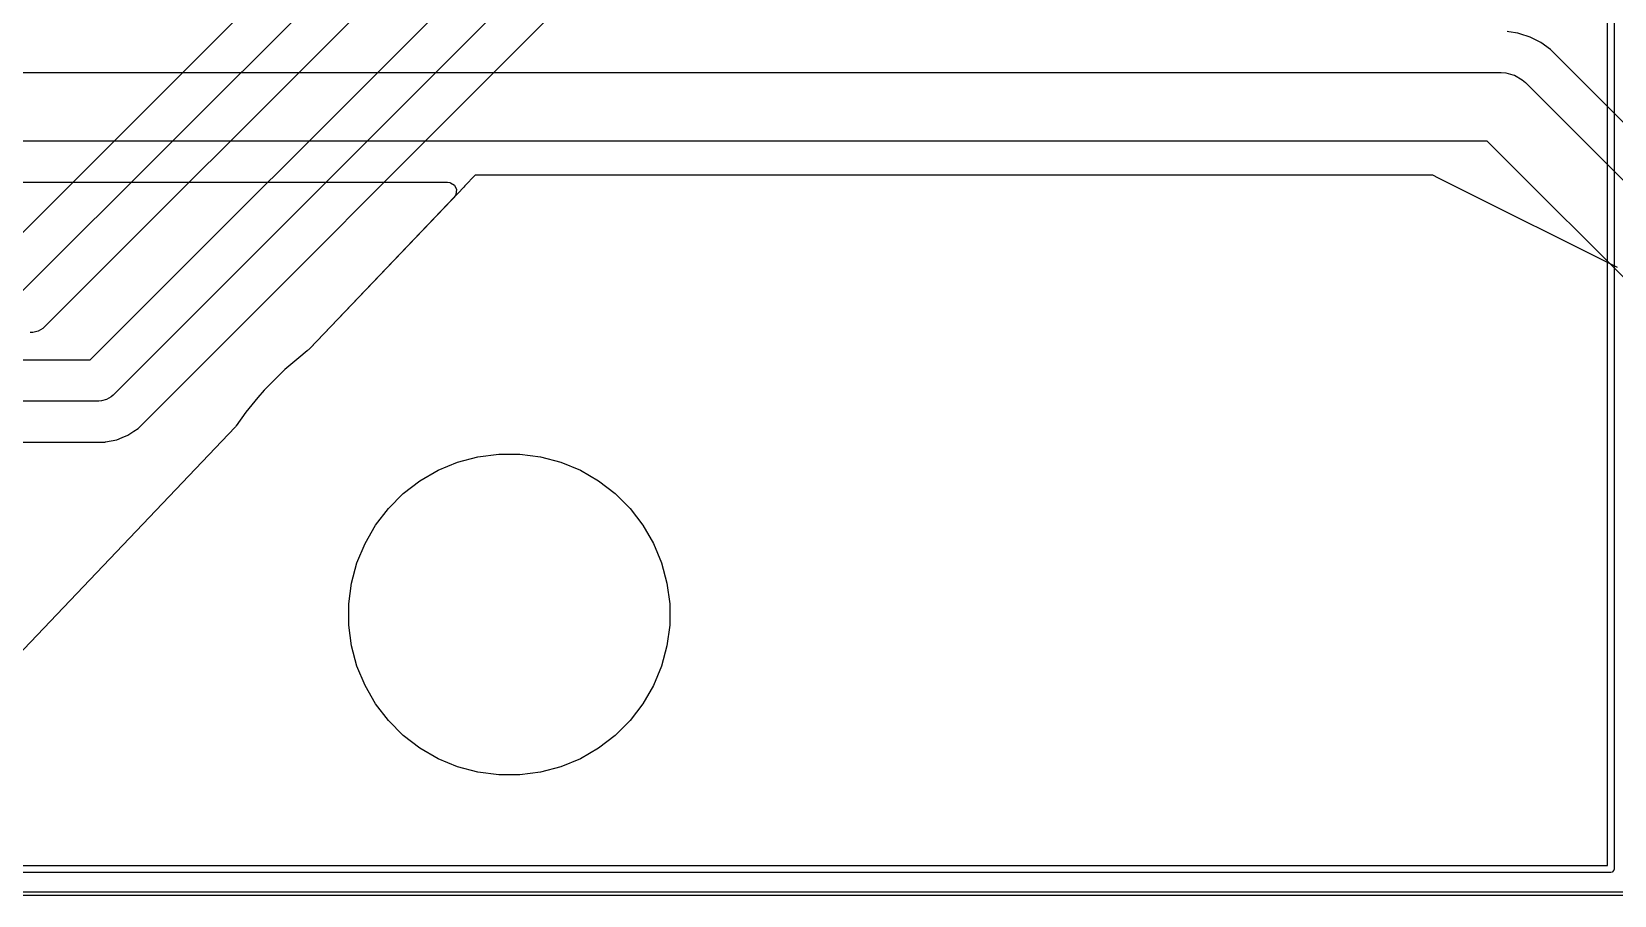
# Model space of a CAD drawing. Header units: inches. Extents: x 1.3 to 5.24, y -7.03 to -1.12.
# Drawn here: x 2.816 to 3.726, y -7.029 to -6.532 of the extents above; entities that cross this region are included whole.
import ezdxf

# ---------------------------------------------------------------- set-up
doc = ezdxf.new("R2010")
doc.units = ezdxf.units.IN
doc.header["$MEASUREMENT"] = 0
for name, color, linetype, true_color in [('B.Cu', 153, 'CONTINUOUS', 0x4d7fc4), ('B.Mask', 4, 'CONTINUOUS', 0x02ffee), ('B.Paste', 132, 'CONTINUOUS', 0x00c2c2), ('B.Silkscreen', 31, 'CONTINUOUS', 0xe8b2a7), ('Edge.Cuts', 254, 'CONTINUOUS', 0xd0d2cd), ('F.Cu', 13, 'CONTINUOUS', 0xc83434), ('F.Mask', 201, 'CONTINUOUS', 0xd864ff), ('F.Paste', 253, 'CONTINUOUS', 0xb4a09a), ('F.Silkscreen', 41, 'CONTINUOUS', 0xf2eda1), ('In1.Cu', 91, 'CONTINUOUS', 0x7fc87f), ('In2.Cu', 33, 'CONTINUOUS', 0xce7d2c)]:
    doc.layers.add(name, color=color, linetype=linetype, true_color=true_color)

msp = doc.modelspace()

# ---------------------------------------------------------------- linework, layer by layer
at = {"layer": 'B.Cu', "linetype": 'CONTINUOUS'}
for p, q in [((3.0522, -6.40553), (2.8022, -6.65553)), ((2.81007, -6.6811), (3.06645, -6.42472)), ((3.0797, -6.44488), (2.82331, -6.70127)), ((2.84944, -6.72047), (3.0822, -6.48771)), ((3.0989, -6.50441), (2.86268, -6.74064)), ((2.87693, -6.75982), (3.11627, -6.52049)), ((3.0644, -6.62096), (3.0573, -6.62842)), ((3.06505, -6.62028), (3.0644, -6.62096)), ((3.0644, -6.62096), (3.0644, -6.62096)), ((3.07087, -6.61417), (3.06505, -6.62028)), ((3.06505, -6.62028), (3.06505, -6.62028)), ((3.0793, -6.61417), (3.07087, -6.61417)), ((3.6174, -6.61417), (3.0793, -6.61417)), ((3.62205, -6.61417), (3.6174, -6.61417)), ((3.62535, -6.61582), (3.62205, -6.61417)), ((3.62205, -6.61417), (3.62205, -6.61417)), ((3.62205, -6.61417), (3.62205, -6.61417)), ((3.6337, -6.62), (3.62535, -6.61582)), ((3.72825, -6.66727), (3.6337, -6.62)), ((3.6337, -6.62), (3.6337, -6.62)), ((3.0573, -6.62842), (2.97584, -6.71395)), ((2.82215, -6.70228), (2.81948, -6.70383)), ((2.82331, -6.70127), (2.82215, -6.70228)), ((2.8165, -6.70462), (2.81496, -6.70472)), ((2.81948, -6.70383), (2.8165, -6.70462)), ((1.75686, -6.72047), (2.84944, -6.72047)), ((2.96952, -6.7192), (2.96141, -6.726)), ((2.97419, -6.71528), (2.96952, -6.7192)), ((2.97474, -6.7149), (2.97419, -6.71528)), ((2.97512, -6.7146), (2.97474, -6.7149)), ((2.97549, -6.71428), (2.97512, -6.7146)), ((2.97584, -6.71395), (2.97549, -6.71428)), ((2.96141, -6.726), (2.9497, -6.73771)), ((2.96141, -6.726), (2.96141, -6.726)), ((2.96141, -6.726), (2.96141, -6.726)), ((2.94954, -6.73789), (2.94597, -6.74215)), ((2.94962, -6.73779), (2.94954, -6.73789)), ((2.94954, -6.73789), (2.94954, -6.73789)), ((2.9497, -6.73771), (2.94962, -6.73779)), ((2.94962, -6.73779), (2.94962, -6.73779)), ((2.94962, -6.73779), (2.94962, -6.73779)), ((2.9497, -6.73771), (2.9497, -6.73771)), ((2.85433, -6.74409), (1.75197, -6.74409)), ((2.85587, -6.74399), (2.85433, -6.74409)), ((2.85885, -6.7432), (2.85587, -6.74399)), ((2.86152, -6.74165), (2.85885, -6.7432)), ((2.86268, -6.74064), (2.86152, -6.74165)), ((2.94597, -6.74215), (2.9389, -6.75057)), ((2.9389, -6.75057), (2.93349, -6.7583)), ((2.9328, -6.75915), (2.69786, -7.00583)), ((2.85829, -6.76764), (2.86467, -6.76637)), ((2.86467, -6.76637), (2.8679, -6.76504)), ((2.8679, -6.76504), (2.87112, -6.7637)), ((2.87112, -6.7637), (2.8746, -6.76138)), ((2.8746, -6.76138), (2.87693, -6.75982)), ((2.93304, -6.75887), (2.9328, -6.75915)), ((2.93327, -6.75859), (2.93304, -6.75887)), ((2.93349, -6.7583), (2.93327, -6.75859)), ((1.74848, -6.76774), (2.85782, -6.76774)), ((2.85782, -6.76774), (2.85798, -6.76774)), ((2.85798, -6.76774), (2.85829, -6.76764)), ((5.23622, -7.02854), (1.29921, -7.02854)), ((1.3002, -7.02657), (5.23524, -7.02657))]:
    msp.add_line(p, q, dxfattribs=at)
at = {"layer": 'B.Mask', "linetype": 'CONTINUOUS'}
for p, q in [((3.0725, -6.77619), (3.0845, -6.77461)), ((3.0845, -6.77461), (3.0966, -6.77461)), ((3.0966, -6.77461), (3.1086, -6.77619)), ((3.03915, -6.79), (3.04963, -6.78395)), ((3.04963, -6.78395), (3.06081, -6.77932)), ((3.06081, -6.77932), (3.0725, -6.77619)), ((3.1086, -6.77619), (3.12029, -6.77932)), ((3.12029, -6.77932), (3.13147, -6.78395)), ((3.13147, -6.78395), (3.14195, -6.79)), ((3.02955, -6.79737), (3.03915, -6.79)), ((3.14195, -6.79), (3.15155, -6.79737)), ((3.02099, -6.80593), (3.02955, -6.79737)), ((3.15155, -6.79737), (3.16011, -6.80593)), ((3.01362, -6.81553), (3.02099, -6.80593)), ((3.16011, -6.80593), (3.16748, -6.81553)), ((3.00757, -6.82601), (3.01362, -6.81553)), ((3.16748, -6.81553), (3.17353, -6.82601)), ((3.00294, -6.83719), (3.00757, -6.82601)), ((3.17353, -6.82601), (3.17816, -6.83719)), ((2.99981, -6.84888), (3.00294, -6.83719)), ((3.17816, -6.83719), (3.18129, -6.84888)), ((2.99823, -6.86088), (2.99981, -6.84888)), ((3.18129, -6.84888), (3.18287, -6.86088)), ((2.99823, -6.87298), (2.99823, -6.86088)), ((3.18287, -6.86088), (3.18287, -6.87298)), ((2.99981, -6.88498), (2.99823, -6.87298)), ((3.18287, -6.87298), (3.18129, -6.88498)), ((3.00294, -6.89667), (2.99981, -6.88498)), ((3.18129, -6.88498), (3.17816, -6.89667)), ((3.00757, -6.90785), (3.00294, -6.89667)), ((3.17816, -6.89667), (3.17353, -6.90785)), ((3.01362, -6.91833), (3.00757, -6.90785)), ((3.17353, -6.90785), (3.16748, -6.91833)), ((3.02099, -6.92793), (3.01362, -6.91833)), ((3.16748, -6.91833), (3.16011, -6.92793)), ((3.02955, -6.93649), (3.02099, -6.92793)), ((3.16011, -6.92793), (3.15155, -6.93649)), ((3.03915, -6.94386), (3.02955, -6.93649)), ((3.15155, -6.93649), (3.14195, -6.94386)), ((3.04963, -6.94991), (3.03915, -6.94386)), ((3.14195, -6.94386), (3.13147, -6.94991)), ((3.06081, -6.95454), (3.04963, -6.94991)), ((3.0725, -6.95767), (3.06081, -6.95454)), ((3.0845, -6.95925), (3.0725, -6.95767)), ((3.1086, -6.95767), (3.0966, -6.95925)), ((3.12029, -6.95454), (3.1086, -6.95767)), ((3.13147, -6.94991), (3.12029, -6.95454)), ((3.0966, -6.95925), (3.0845, -6.95925)), ((5.23622, -7.02854), (1.29921, -7.02854)), ((1.3002, -7.02657), (5.23524, -7.02657))]:
    msp.add_line(p, q, dxfattribs=at)
at = {"layer": 'B.Paste', "linetype": 'CONTINUOUS'}
for p, q in [((5.23622, -7.02854), (1.29921, -7.02854)), ((1.3002, -7.02657), (5.23524, -7.02657))]:
    msp.add_line(p, q, dxfattribs=at)
at = {"layer": 'B.Silkscreen', "linetype": 'CONTINUOUS'}
for p, q in [((5.23622, -7.02854), (1.29921, -7.02854)), ((1.3002, -7.02657), (5.23524, -7.02657))]:
    msp.add_line(p, q, dxfattribs=at)
at = {"layer": 'Edge.Cuts', "linetype": 'CONTINUOUS'}
for p, q in [((5.23622, -7.02854), (1.29921, -7.02854)), ((1.3002, -7.02657), (5.23524, -7.02657))]:
    msp.add_line(p, q, dxfattribs=at)
at = {"layer": 'F.Cu', "linetype": 'CONTINUOUS'}
for p, q in [((3.66566, -6.53161), (3.66483, -6.53148)), ((3.671, -6.53245), (3.66566, -6.53161)), ((3.66566, -6.53161), (3.66566, -6.53161)), ((3.67156, -6.53254), (3.671, -6.53245)), ((3.671, -6.53245), (3.671, -6.53245)), ((3.6721, -6.53272), (3.67156, -6.53254)), ((3.67156, -6.53254), (3.67156, -6.53254)), ((3.67156, -6.53254), (3.67156, -6.53254)), ((3.67805, -6.53465), (3.6721, -6.53272)), ((3.6721, -6.53272), (3.6721, -6.53272)), ((3.68413, -6.53775), (3.67805, -6.53465)), ((3.68964, -6.54176), (3.68413, -6.53775)), ((3.70194, -6.55405), (3.68964, -6.54176)), ((3.68964, -6.54176), (3.68964, -6.54176)), ((2.32283, -6.55512), (3.66142, -6.55512)), ((3.66142, -6.55512), (3.66399, -6.55529)), ((3.66399, -6.55529), (3.66399, -6.55529)), ((3.66399, -6.55529), (3.66812, -6.55639)), ((3.66812, -6.55639), (3.66895, -6.55662)), ((3.66895, -6.55662), (3.6734, -6.55919)), ((3.76371, -6.61582), (3.70194, -6.55405)), ((3.6734, -6.55919), (3.6734, -6.55919)), ((3.6734, -6.55919), (3.67534, -6.56088)), ((3.67534, -6.56088), (3.86642, -6.75197)), ((3.65326, -6.59449), (2.32283, -6.59449)), ((3.84435, -6.78557), (3.65326, -6.59449)), ((2.31942, -6.61813), (3.055, -6.61813)), ((3.055, -6.61813), (3.05638, -6.61833)), ((3.05638, -6.61833), (3.05681, -6.61845)), ((3.05681, -6.61845), (3.05912, -6.61994)), ((3.05912, -6.61994), (3.06026, -6.62244)), ((3.05882, -6.62682), (3.04734, -6.63887)), ((3.05973, -6.62548), (3.05882, -6.62682)), ((3.05987, -6.62517), (3.05973, -6.62548)), ((3.06026, -6.62244), (3.05987, -6.62516)), ((3.05987, -6.62516), (3.05987, -6.62517)), ((3.04734, -6.63887), (2.97584, -6.71395)), ((2.96952, -6.7192), (2.96141, -6.726)), ((2.97419, -6.71528), (2.96952, -6.7192)), ((2.97474, -6.7149), (2.97419, -6.71528)), ((2.97512, -6.7146), (2.97474, -6.7149)), ((2.97549, -6.71428), (2.97512, -6.7146)), ((2.97584, -6.71395), (2.97549, -6.71428)), ((2.96141, -6.726), (2.9497, -6.73771)), ((2.96141, -6.726), (2.96141, -6.726)), ((2.96141, -6.726), (2.96141, -6.726)), ((2.94954, -6.73789), (2.94597, -6.74215)), ((2.94962, -6.73779), (2.94954, -6.73789)), ((2.94954, -6.73789), (2.94954, -6.73789)), ((2.9497, -6.73771), (2.94962, -6.73779)), ((2.94962, -6.73779), (2.94962, -6.73779)), ((2.94962, -6.73779), (2.94962, -6.73779)), ((2.9497, -6.73771), (2.9497, -6.73771)), ((2.94597, -6.74215), (2.9389, -6.75057)), ((2.9389, -6.75057), (2.93349, -6.7583)), ((2.9328, -6.75915), (2.69786, -7.00583)), ((2.93304, -6.75887), (2.9328, -6.75915)), ((2.93327, -6.75859), (2.93304, -6.75887)), ((2.93349, -6.7583), (2.93327, -6.75859)), ((5.23622, -7.02854), (1.29921, -7.02854)), ((1.3002, -7.02657), (5.23524, -7.02657))]:
    msp.add_line(p, q, dxfattribs=at)
at = {"layer": 'F.Mask', "linetype": 'CONTINUOUS'}
for p, q in [((3.0725, -6.77619), (3.0845, -6.77461)), ((3.0845, -6.77461), (3.0966, -6.77461)), ((3.0966, -6.77461), (3.1086, -6.77619)), ((3.03915, -6.79), (3.04963, -6.78395)), ((3.04963, -6.78395), (3.06081, -6.77932)), ((3.06081, -6.77932), (3.0725, -6.77619)), ((3.1086, -6.77619), (3.12029, -6.77932)), ((3.12029, -6.77932), (3.13147, -6.78395)), ((3.13147, -6.78395), (3.14195, -6.79)), ((3.02955, -6.79737), (3.03915, -6.79)), ((3.14195, -6.79), (3.15155, -6.79737)), ((3.02099, -6.80593), (3.02955, -6.79737)), ((3.15155, -6.79737), (3.16011, -6.80593)), ((3.01362, -6.81553), (3.02099, -6.80593)), ((3.16011, -6.80593), (3.16748, -6.81553)), ((3.00757, -6.82601), (3.01362, -6.81553)), ((3.16748, -6.81553), (3.17353, -6.82601)), ((3.00294, -6.83719), (3.00757, -6.82601)), ((3.17353, -6.82601), (3.17816, -6.83719)), ((2.99981, -6.84888), (3.00294, -6.83719)), ((3.17816, -6.83719), (3.18129, -6.84888)), ((2.99823, -6.86088), (2.99981, -6.84888)), ((3.18129, -6.84888), (3.18287, -6.86088)), ((2.99823, -6.87298), (2.99823, -6.86088)), ((3.18287, -6.86088), (3.18287, -6.87298)), ((2.99981, -6.88498), (2.99823, -6.87298)), ((3.18287, -6.87298), (3.18129, -6.88498)), ((3.00294, -6.89667), (2.99981, -6.88498)), ((3.18129, -6.88498), (3.17816, -6.89667)), ((3.00757, -6.90785), (3.00294, -6.89667)), ((3.17816, -6.89667), (3.17353, -6.90785)), ((3.01362, -6.91833), (3.00757, -6.90785)), ((3.17353, -6.90785), (3.16748, -6.91833)), ((3.02099, -6.92793), (3.01362, -6.91833)), ((3.16748, -6.91833), (3.16011, -6.92793)), ((3.02955, -6.93649), (3.02099, -6.92793)), ((3.16011, -6.92793), (3.15155, -6.93649)), ((3.03915, -6.94386), (3.02955, -6.93649)), ((3.15155, -6.93649), (3.14195, -6.94386)), ((3.04963, -6.94991), (3.03915, -6.94386)), ((3.14195, -6.94386), (3.13147, -6.94991)), ((3.06081, -6.95454), (3.04963, -6.94991)), ((3.0725, -6.95767), (3.06081, -6.95454)), ((3.0845, -6.95925), (3.0725, -6.95767)), ((3.1086, -6.95767), (3.0966, -6.95925)), ((3.12029, -6.95454), (3.1086, -6.95767)), ((3.13147, -6.94991), (3.12029, -6.95454)), ((3.0966, -6.95925), (3.0845, -6.95925)), ((5.23622, -7.02854), (1.29921, -7.02854)), ((1.3002, -7.02657), (5.23524, -7.02657))]:
    msp.add_line(p, q, dxfattribs=at)
at = {"layer": 'F.Paste', "linetype": 'CONTINUOUS'}
for p, q in [((5.23622, -7.02854), (1.29921, -7.02854)), ((1.3002, -7.02657), (5.23524, -7.02657))]:
    msp.add_line(p, q, dxfattribs=at)
at = {"layer": 'F.Silkscreen', "linetype": 'CONTINUOUS'}
for p, q in [((3.72244, -7.01142), (3.72244, -4.63346)), ((3.72638, -4.6315), (3.72638, -7.01339)), ((1.4626, -7.01142), (3.72244, -7.01142)), ((3.72441, -7.01535), (1.46063, -7.01535)), ((3.72516, -7.0152), (3.72441, -7.01535)), ((3.72623, -7.01414), (3.72516, -7.0152)), ((3.72638, -7.01339), (3.72623, -7.01414)), ((5.23622, -7.02854), (1.29921, -7.02854)), ((1.3002, -7.02657), (5.23524, -7.02657))]:
    msp.add_line(p, q, dxfattribs=at)
at = {"layer": 'In1.Cu', "linetype": 'CONTINUOUS'}
for p, q in [((5.23622, -7.02854), (1.29921, -7.02854)), ((1.3002, -7.02657), (5.23524, -7.02657))]:
    msp.add_line(p, q, dxfattribs=at)
at = {"layer": 'In2.Cu', "linetype": 'CONTINUOUS'}
for p, q in [((5.23622, -7.02854), (1.29921, -7.02854)), ((1.3002, -7.02657), (5.23524, -7.02657))]:
    msp.add_line(p, q, dxfattribs=at)

doc.saveas('drawing.dxf')
